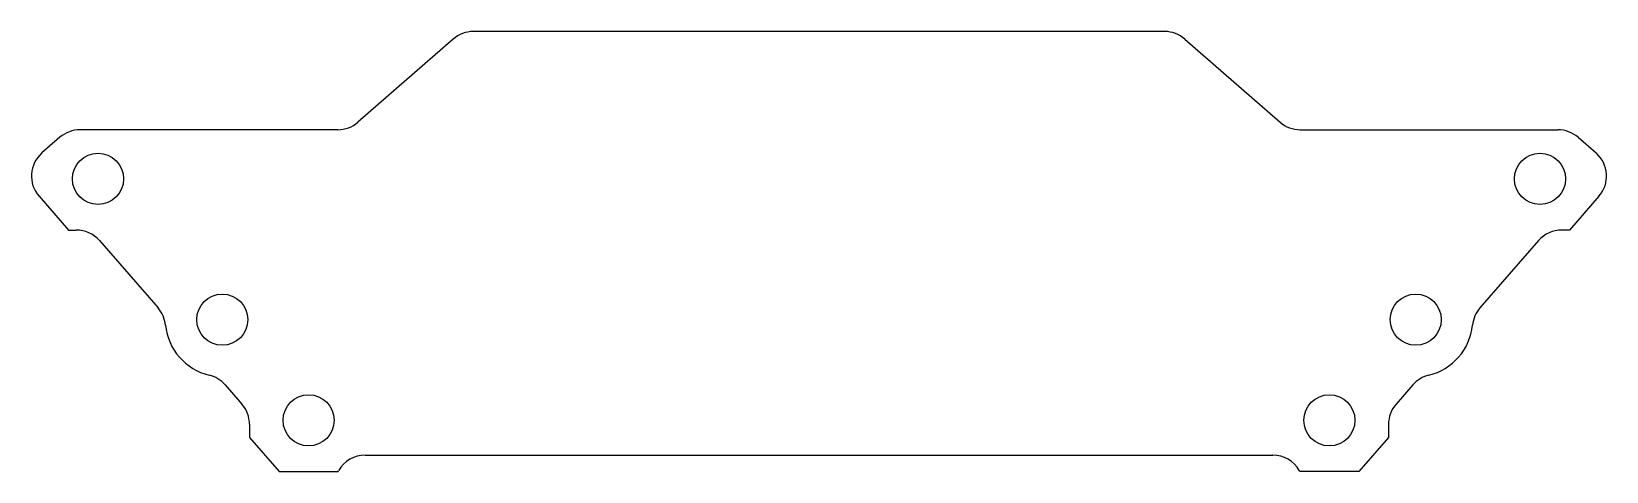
# Model space of a CAD drawing. Header units: millimetres. Extents: x -77 to 77, y -66 to -23.
import ezdxf

# ---------------------------------------------------------------- set-up
doc = ezdxf.new("R2010")
doc.units = ezdxf.units.MM

msp = doc.modelspace()

# ---------------------------------------------------------------- linework, layer by layer
at = {"color": 7, "linetype": 'Continuous', "lineweight": 25}
for p, q in [((-35.77, -23.94), (-45.08, -32.06)), ((33.8, -23.2), (-33.8, -23.2)), ((35.77, -23.94), (45.08, -32.06)), ((-74.23, -33.54), (-75.98, -35.07)), ((-47.06, -32.8), (-72.25, -32.8)), ((47.06, -32.8), (72.25, -32.8)), ((74.23, -33.54), (75.98, -35.07)), ((-76.27, -39.3), (-73.39, -42.6)), ((76.27, -39.3), (73.39, -42.6)), ((-73.39, -42.6), (-72.63, -42.6)), ((73.39, -42.6), (72.63, -42.6)), ((-70.37, -43.63), (-64.63, -50.21)), ((70.37, -43.63), (64.63, -50.21)), ((-58.07, -57.73), (-56.43, -59.61)), ((58.07, -57.73), (56.43, -59.61)), ((-55.69, -61.58), (-55.69, -62.89)), ((55.69, -61.58), (55.69, -62.89)), ((-55.69, -62.89), (-52.8, -66.2)), ((55.69, -62.89), (52.8, -66.2)), ((-44.37, -64.6), (44.37, -64.6)), ((-52.8, -66.2), (-47.03, -66.2)), ((-47.03, -66.2), (-46.97, -66.1)), ((47.03, -66.2), (46.97, -66.1)), ((52.8, -66.2), (47.03, -66.2))]:
    msp.add_line(p, q, dxfattribs=at)
for centre in [(-70.5, -37.6), (70.5, -37.6), (-58.35, -51.36), (58.35, -51.36), (-49.91, -61.2), (49.91, -61.2)]:
    msp.add_circle(centre, 2.5, dxfattribs=at)
for centre, radius, start, end in [((-33.8, -26.2), 3, 90, 131.103), ((33.8, -26.2), 3, 48.897, 90), ((-47.06, -29.8), 3, 270, 311.103), ((47.06, -29.8), 3, 228.897, 270), ((-72.25, -35.8), 3, 90, 131.103), ((72.25, -35.8), 3, 48.897, 90), ((-74.01, -37.33), 3, 131.103, 221.103), ((74.01, -37.33), 3, 318.897, 48.897), ((-72.63, -45.6), 3, 41.103, 90), ((72.63, -45.6), 3, 90, 138.897), ((-66.89, -52.18), 3, 5.5336, 41.103), ((66.89, -52.18), 3, 138.897, 174.4664), ((-58.35, -51.36), 5.57, 185.5336, 256.6725), ((58.35, -51.36), 5.57, 283.3275, 354.4664), ((-60.33, -59.7), 3, 41.103, 76.6725), ((60.33, -59.7), 3, 103.3275, 138.897), ((-58.69, -61.58), 3, 0, 41.103), ((58.69, -61.58), 3, 138.897, 180), ((-44.37, -67.6), 3, 90, 150), ((44.37, -67.6), 3, 30, 90)]:
    msp.add_arc(centre, radius, start, end, dxfattribs=at)

doc.saveas('drawing.dxf')
